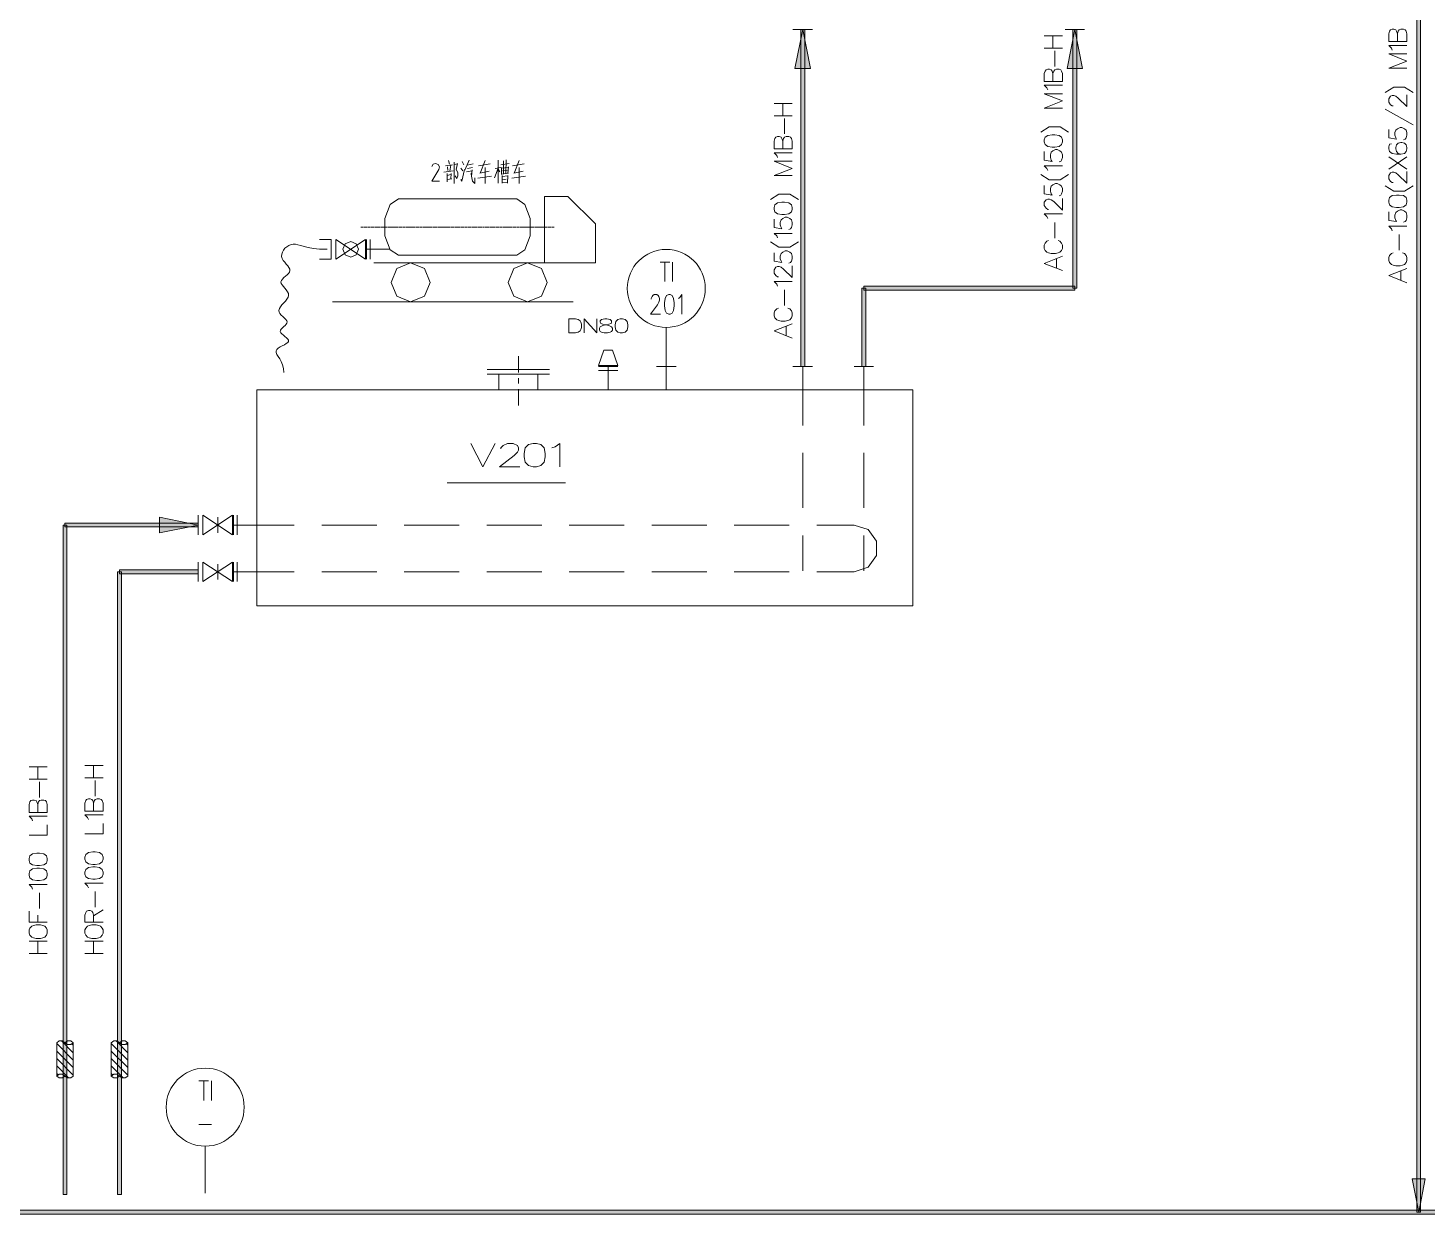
# Model space of a CAD drawing. Header units: millimetres. Extents: x 0 to 829, y 0 to 586.
# Drawn here: x 590 to 749.2, y 244.4 to 379.4 of the extents above; entities that cross this region are included whole.
import ezdxf

# ---------------------------------------------------------------- set-up
doc = ezdxf.new("R2010")
doc.units = ezdxf.units.MM

msp = doc.modelspace()

# ---------------------------------------------------------------- hatches: boundary and pattern name
h = msp.add_hatch(color=0)
h.dxf.hatch_style = 2
h.paths.add_polyline_path([(748.06175, 463.500611), (748.502722, 463.500611), (748.502722, 244.647861), (748.06175, 244.647861)])
h = msp.add_hatch(color=0)
h.dxf.hatch_style = 2
h.paths.add_polyline_path([(678.169417, 379.204361), (679.054889, 374.766417), (677.280417, 374.766417)])
h = msp.add_hatch(color=0)
h.dxf.hatch_style = 2
h.paths.add_polyline_path([(677.947167, 379.204361), (678.391667, 379.204361), (678.391667, 340.857417), (677.947167, 340.857417)])
h = msp.add_hatch(color=0)
h.dxf.hatch_style = 2
h.paths.add_polyline_path([(709.146833, 379.204361), (710.035833, 374.766417), (708.257833, 374.766417)])
h = msp.add_hatch(color=0)
h.dxf.hatch_style = 2
h.paths.add_polyline_path([(708.924583, 379.204361), (709.369083, 379.204361), (709.369083, 349.750944), (708.924583, 349.750944)])
h = msp.add_hatch(color=0)
h.dxf.hatch_style = 2
h.paths.add_polyline_path([(685.3555, 340.857417), (684.914528, 340.857417), (684.914528, 349.750944), (685.3555, 349.750944)])
h = msp.add_hatch(color=0)
h.dxf.hatch_style = 2
h.paths.add_polyline_path([(709.146833, 349.973194), (709.146833, 349.528694), (685.136778, 349.528694), (685.136778, 349.973194)])
h = msp.add_hatch(color=0)
h.dxf.hatch_style = 2
h.paths.add_polyline_path([(609.367167, 322.816361), (604.93275, 323.701833), (604.93275, 321.927361)])
h = msp.add_hatch(color=0)
h.dxf.hatch_style = 2
h.paths.add_polyline_path([(594.416444, 246.644583), (593.971944, 246.644583), (593.971944, 322.816361), (594.416444, 322.816361)])
h = msp.add_hatch(color=0)
h.dxf.hatch_style = 2
h.paths.add_polyline_path([(609.367167, 323.038611), (609.367167, 322.594111), (594.194194, 322.594111), (594.194194, 323.038611)])
h = msp.add_hatch(color=0)
h.dxf.hatch_style = 2
h.paths.add_polyline_path([(600.628861, 246.644583), (600.184361, 246.644583), (600.184361, 317.492944), (600.628861, 317.492944)])
h = msp.add_hatch(color=0)
h.dxf.hatch_style = 2
h.paths.add_polyline_path([(609.367167, 317.715194), (609.367167, 317.270694), (600.406611, 317.270694), (600.406611, 317.715194)])
h = msp.add_hatch(color=0)
h.dxf.hatch_style = 2
h.paths.add_polyline_path([(748.284, 244.647861), (747.525528, 248.429639), (749.038944, 248.429639)])
h = msp.add_hatch(color=0)
h.dxf.hatch_style = 2
h.paths.add_polyline_path([(92.653556, 244.425611), (92.653556, 244.870111), (759.128389, 244.870111), (759.128389, 244.425611)])

# ---------------------------------------------------------------- linework, layer by layer
at = {"color": 0, "lineweight": 0}
for points in [[(748.06175, 463.500611), (748.502722, 463.500611), (748.502722, 244.647861), (748.06175, 244.647861)], [(678.169417, 379.204361), (679.054889, 374.766417), (677.280417, 374.766417)], [(677.947167, 379.204361), (678.391667, 379.204361), (678.391667, 340.857417), (677.947167, 340.857417)], [(709.146833, 379.204361), (710.035833, 374.766417), (708.257833, 374.766417)], [(708.924583, 379.204361), (709.369083, 379.204361), (709.369083, 349.750944), (708.924583, 349.750944)], [(706.853778, 365.819972), (706.557444, 365.819972), (706.063556, 365.894056), (705.767222, 366.112778), (705.668444, 366.409111), (705.668444, 366.631361), (705.767222, 366.927694), (706.063556, 367.149944), (706.557444, 367.224028), (706.853778, 367.224028), (707.344139, 367.149944), (707.640472, 366.927694), (707.73925, 366.631361), (707.73925, 366.409111), (707.640472, 366.112778), (707.344139, 365.894056)], [(746.065028, 358.954917), (745.768694, 358.954917), (745.278333, 359.029), (744.982, 359.25125), (744.883222, 359.547583), (744.883222, 359.769833), (744.982, 360.066167), (745.278333, 360.288417), (745.768694, 360.358972), (746.065028, 360.358972), (746.558917, 360.288417), (746.85525, 360.066167), (746.954028, 359.769833), (746.954028, 359.547583), (746.85525, 359.25125), (746.558917, 359.029)], [(676.091556, 358.14), (675.79875, 358.14), (675.304861, 358.214083), (675.008528, 358.436333), (674.90975, 358.729139), (674.90975, 358.951389), (675.008528, 359.247722), (675.304861, 359.469972), (675.79875, 359.544056), (676.091556, 359.544056), (676.585444, 359.469972), (676.881778, 359.247722), (676.980556, 358.951389), (676.980556, 358.729139), (676.881778, 358.436333), (676.585444, 358.214083)], [(625.838361, 354.185361), (626.099417, 354.813306), (626.727361, 355.074361), (627.351778, 354.813306), (627.612833, 354.185361), (627.351778, 353.557417), (626.727361, 353.299889), (626.099417, 353.557417)], [(631.320528, 350.414167), (631.969639, 351.984028), (633.5395, 352.633139), (635.109361, 351.984028), (635.758472, 350.414167), (635.109361, 348.844306), (633.5395, 348.195194), (631.969639, 348.844306)], [(644.630833, 350.414167), (645.279944, 351.984028), (646.849806, 352.633139), (648.416139, 351.984028), (649.068778, 350.414167), (648.416139, 348.844306), (646.849806, 348.195194), (645.279944, 348.844306)], [(662.915306, 349.02775), (662.678944, 348.921917), (662.520194, 348.604417), (662.439056, 348.078778), (662.439056, 347.761278), (662.520194, 347.232111), (662.678944, 346.914611), (662.915306, 346.808778), (663.074056, 346.808778), (663.310417, 346.914611), (663.469167, 347.232111), (663.550306, 347.761278), (663.550306, 348.078778), (663.469167, 348.604417), (663.310417, 348.921917), (663.074056, 349.02775)], [(685.3555, 340.857417), (684.914528, 340.857417), (684.914528, 349.750944), (685.3555, 349.750944)], [(709.146833, 349.973194), (709.146833, 349.528694), (685.136778, 349.528694), (685.136778, 349.973194)], [(651.552333, 344.692111), (651.552333, 346.290194), (652.314333, 346.290194), (652.617722, 346.212583), (652.847028, 346.060889), (652.921111, 345.909194), (652.998722, 345.679889), (652.998722, 345.298889), (652.921111, 345.073111), (652.847028, 344.921417), (652.617722, 344.766194), (652.314333, 344.692111)], [(655.051889, 344.9955), (655.1295, 344.843806), (655.281194, 344.766194), (655.584583, 344.692111), (655.965583, 344.692111), (656.268972, 344.766194), (656.420667, 344.843806), (656.498278, 344.9955), (656.498278, 345.224806), (656.420667, 345.3765), (656.117278, 345.528194), (655.432889, 345.679889), (655.203583, 345.7575), (655.1295, 345.909194), (655.1295, 346.060889), (655.281194, 346.212583), (655.662194, 346.290194), (655.887972, 346.290194), (656.268972, 346.212583), (656.420667, 346.060889), (656.420667, 345.909194), (656.346583, 345.7575), (656.117278, 345.679889), (655.432889, 345.528194), (655.1295, 345.3765), (655.051889, 345.224806)], [(656.801667, 345.3765), (656.801667, 345.605806), (656.879278, 345.983278), (657.105056, 346.212583), (657.408444, 346.290194), (657.63775, 346.290194), (657.941139, 346.212583), (658.170444, 345.983278), (658.248056, 345.605806), (658.248056, 345.3765), (658.170444, 344.9955), (657.941139, 344.766194), (657.63775, 344.692111), (657.408444, 344.692111), (657.105056, 344.766194), (656.879278, 344.9955)], [(646.458222, 330.584528), (646.458222, 330.965528), (646.585222, 331.597), (646.966222, 331.978), (647.474222, 332.105), (647.855222, 332.105), (648.359694, 331.978), (648.740694, 331.597), (648.867694, 330.965528), (648.867694, 330.584528), (648.740694, 329.949528), (648.359694, 329.568528), (647.855222, 329.441528), (647.474222, 329.441528), (646.966222, 329.568528), (646.585222, 329.949528)], [(609.367167, 322.816361), (604.93275, 323.701833), (604.93275, 321.927361)], [(594.416444, 246.644583), (593.971944, 246.644583), (593.971944, 322.816361), (594.416444, 322.816361)], [(609.367167, 323.038611), (609.367167, 322.594111), (594.194194, 322.594111), (594.194194, 323.038611)], [(600.628861, 246.644583), (600.184361, 246.644583), (600.184361, 317.492944), (600.628861, 317.492944)], [(609.367167, 317.715194), (609.367167, 317.270694), (600.406611, 317.270694), (600.406611, 317.715194)], [(591.290833, 284.060194), (590.9945, 284.060194), (590.500611, 284.134278), (590.204278, 284.356528), (590.1055, 284.652861), (590.1055, 284.875111), (590.204278, 285.171444), (590.500611, 285.393694), (590.9945, 285.467778), (591.290833, 285.467778), (591.781194, 285.393694), (592.077528, 285.171444), (592.176306, 284.875111), (592.176306, 284.652861), (592.077528, 284.356528), (591.781194, 284.134278)], [(597.640833, 284.208361), (597.3445, 284.208361), (596.850611, 284.282444), (596.554278, 284.504694), (596.4555, 284.801028), (596.4555, 285.023278), (596.554278, 285.319611), (596.850611, 285.541861), (597.3445, 285.615944), (597.640833, 285.615944), (598.131194, 285.541861), (598.427528, 285.319611), (598.526306, 285.023278), (598.526306, 284.801028), (598.427528, 284.504694), (598.131194, 284.282444)], [(591.290833, 282.359806), (590.9945, 282.359806), (590.500611, 282.433889), (590.204278, 282.656139), (590.1055, 282.952472), (590.1055, 283.174722), (590.204278, 283.471056), (590.500611, 283.693306), (590.9945, 283.767389), (591.290833, 283.767389), (591.781194, 283.693306), (592.077528, 283.471056), (592.176306, 283.174722), (592.176306, 282.952472), (592.077528, 282.656139), (591.781194, 282.433889)], [(597.640833, 282.507972), (597.3445, 282.507972), (596.850611, 282.582056), (596.554278, 282.804306), (596.4555, 283.100639), (596.4555, 283.322889), (596.554278, 283.619222), (596.850611, 283.837944), (597.3445, 283.912028), (597.640833, 283.912028), (598.131194, 283.837944), (598.427528, 283.619222), (598.526306, 283.322889), (598.526306, 283.100639), (598.427528, 282.804306), (598.131194, 282.582056)], [(591.389611, 275.7805), (590.895722, 275.7805), (590.599389, 275.854583), (590.401833, 275.928667), (590.204278, 276.150917), (590.1055, 276.369639), (590.1055, 276.740056), (590.204278, 276.962306), (590.401833, 277.184556), (590.599389, 277.258639), (590.895722, 277.332722), (591.389611, 277.332722), (591.682417, 277.258639), (591.879972, 277.184556), (592.077528, 276.962306), (592.176306, 276.740056), (592.176306, 276.369639), (592.077528, 276.150917), (591.879972, 275.928667), (591.682417, 275.854583)], [(597.739611, 275.7805), (597.245722, 275.7805), (596.949389, 275.854583), (596.751833, 275.928667), (596.554278, 276.150917), (596.4555, 276.369639), (596.4555, 276.740056), (596.554278, 276.962306), (596.751833, 277.184556), (596.949389, 277.258639), (597.245722, 277.332722), (597.739611, 277.332722), (598.032417, 277.258639), (598.229972, 277.184556), (598.427528, 276.962306), (598.526306, 276.740056), (598.526306, 276.369639), (598.427528, 276.150917), (598.229972, 275.928667), (598.032417, 275.854583)], [(748.284, 244.647861), (747.525528, 248.429639), (749.038944, 248.429639)], [(92.653556, 244.425611), (92.653556, 244.870111), (759.128389, 244.870111), (759.128389, 244.425611)]]:
    msp.add_lwpolyline(points, close=True, dxfattribs=at)
for points in [[(679.277139, 379.204361), (677.061694, 379.204361)], [(710.254556, 379.204361), (708.039111, 379.204361)], [(746.954028, 377.810889), (744.883222, 377.810889), (744.883222, 378.699889), (744.982, 378.996222), (745.080778, 379.140861), (745.278333, 379.214944), (745.472361, 379.214944), (745.669917, 379.140861), (745.768694, 378.996222), (745.867472, 378.699889), (745.867472, 377.810889)], [(745.867472, 378.699889), (745.96625, 378.996222), (746.065028, 379.140861), (746.262583, 379.214944), (746.558917, 379.214944), (746.756472, 379.140861), (746.85525, 378.996222), (746.954028, 378.699889), (746.954028, 377.810889)], [(705.668444, 378.463528), (707.73925, 378.463528)], [(706.656222, 377.059472), (706.656222, 378.463528)], [(707.73925, 377.059472), (705.668444, 377.059472)], [(706.853778, 374.988667), (706.853778, 376.763139)], [(745.278333, 376.851333), (745.179556, 377.073583), (744.883222, 377.366389), (746.954028, 377.366389)], [(746.954028, 374.780528), (744.883222, 374.780528), (746.954028, 375.591917), (744.883222, 376.406833), (746.954028, 376.406833)], [(707.73925, 373.288278), (705.668444, 373.288278), (705.668444, 374.17375), (705.767222, 374.470083), (705.866, 374.61825), (706.063556, 374.692333), (706.261111, 374.692333), (706.458667, 374.61825), (706.557444, 374.470083), (706.656222, 374.17375), (706.656222, 373.288278)], [(706.656222, 374.17375), (706.755, 374.470083), (706.853778, 374.61825), (707.051333, 374.692333), (707.344139, 374.692333), (707.541694, 374.61825), (707.640472, 374.470083), (707.73925, 374.17375), (707.73925, 373.288278)], [(706.063556, 372.325194), (705.964778, 372.547444), (705.668444, 372.843778), (707.73925, 372.843778)], [(707.73925, 370.254389), (705.668444, 370.254389), (707.73925, 371.069306), (705.668444, 371.880694), (707.73925, 371.880694)], [(747.641944, 372.042972), (746.689444, 372.64975), (745.440611, 372.64975), (744.488111, 372.042972)], [(745.373583, 370.49075), (745.278333, 370.49075), (745.080778, 370.638917), (744.883222, 370.93525), (744.883222, 371.305667), (745.080778, 371.598472), (745.278333, 371.672556), (745.472361, 371.672556), (745.669917, 371.598472), (745.96625, 371.37975), (746.954028, 370.416667), (746.954028, 371.746639)], [(674.90975, 370.783556), (676.980556, 370.783556)], [(675.897528, 369.3795), (675.897528, 370.783556)], [(747.641944, 368.345861), (744.488111, 370.120333)], [(676.980556, 369.3795), (674.90975, 369.3795)], [(676.091556, 367.308694), (676.091556, 369.083167)], [(708.430694, 367.520361), (707.478194, 368.123611), (706.229361, 368.123611), (705.273333, 367.520361)], [(744.883222, 367.827278), (744.883222, 366.867722), (745.768694, 366.719556), (745.669917, 366.867722), (745.571139, 367.164056), (745.571139, 367.460389), (745.669917, 367.756722), (745.867472, 367.901361), (746.163806, 368.049528), (746.361361, 368.049528), (746.657694, 367.901361), (746.85525, 367.756722), (746.954028, 367.460389), (746.954028, 367.164056), (746.85525, 366.867722), (746.756472, 366.719556), (746.558917, 366.645472)], [(676.980556, 365.608306), (674.90975, 365.608306), (674.90975, 366.493778), (675.008528, 366.790111), (675.107306, 366.938278), (675.304861, 367.012361), (675.502417, 367.012361), (675.699972, 366.938278), (675.79875, 366.790111), (675.897528, 366.493778), (675.897528, 365.608306)], [(675.897528, 366.493778), (675.992778, 366.790111), (676.091556, 366.938278), (676.289111, 367.012361), (676.585444, 367.012361), (676.783, 366.938278), (676.881778, 366.790111), (676.980556, 366.493778), (676.980556, 365.608306)], [(746.262583, 365.019167), (745.96625, 365.09325), (745.768694, 365.3155), (745.669917, 365.611833), (745.669917, 365.76), (745.768694, 366.052806), (745.96625, 366.275056), (746.262583, 366.349139), (746.361361, 366.349139), (746.657694, 366.275056), (746.85525, 366.052806), (746.954028, 365.76), (746.954028, 365.611833), (746.85525, 365.3155), (746.657694, 365.09325), (746.262583, 365.019167), (745.768694, 365.019167), (745.278333, 365.09325), (744.982, 365.3155), (744.883222, 365.611833), (744.883222, 365.834083), (744.982, 366.126889), (745.179556, 366.200972)], [(675.304861, 364.645222), (675.206083, 364.867472), (674.90975, 365.163806), (676.980556, 365.163806)], [(705.668444, 365.301389), (705.668444, 364.338306), (706.557444, 364.190139), (706.458667, 364.338306), (706.359889, 364.634639), (706.359889, 364.930972), (706.458667, 365.227306), (706.656222, 365.375472), (706.952556, 365.523639), (707.146583, 365.523639), (707.442917, 365.375472), (707.640472, 365.227306), (707.73925, 364.930972), (707.73925, 364.634639), (707.640472, 364.338306), (707.541694, 364.190139), (707.344139, 364.119583)], [(744.883222, 363.318778), (746.954028, 364.722833)], [(746.954028, 363.318778), (744.883222, 364.722833)], [(636.382889, 363.939667), (636.104194, 363.851472), (635.938389, 363.608056)], [(636.760361, 363.265861), (635.938389, 361.946472), (636.827389, 361.946472)], [(636.760361, 363.265861), (636.823861, 363.565722), (636.672167, 363.833833), (636.382889, 363.939667)], [(637.335389, 362.948361), (638.393722, 363.12475)], [(638.305528, 363.802083), (637.511778, 363.682139)], [(637.776361, 363.1565), (637.716389, 363.565722)], [(637.864556, 364.2995), (637.980972, 363.858528)], [(638.129139, 363.770333), (638.012722, 363.068306)], [(638.481917, 364.094889), (638.481917, 361.688944)], [(638.481917, 363.830306), (638.862917, 363.890278)], [(638.891139, 363.946722), (638.71475, 363.272917)], [(638.71475, 363.301139), (638.922889, 362.891917), (638.922889, 362.539139), (638.802944, 362.246333)], [(639.243917, 363.421083), (639.480278, 363.096528)], [(639.243917, 362.126389), (639.363861, 361.95), (639.656667, 363.272917)], [(639.420306, 364.154861), (639.596694, 363.802083)], [(640.185833, 364.33125), (639.713111, 363.184722)], [(639.977694, 363.770333), (640.655028, 363.890278)], [(640.009444, 363.361111), (640.595056, 363.477528)], [(640.535083, 363.212944), (640.478639, 362.510917), (640.595056, 361.95)], [(641.268861, 363.682139), (642.591778, 363.890278)], [(642.006167, 364.271278), (641.44525, 362.860167)], [(642.034389, 363.509278), (642.034389, 361.657194)], [(643.501944, 363.421083), (643.089194, 362.302778)], [(643.149167, 363.389333), (643.79475, 363.477528)], [(643.501944, 364.33125), (643.501944, 361.717167)], [(643.501944, 363.301139), (643.678333, 363.008333)], [(643.79475, 363.802083), (644.764889, 363.946722)], [(643.882944, 363.509278), (643.882944, 362.683778)], [(643.882944, 363.421083), (644.648472, 363.509278)], [(643.999361, 363.096528), (644.528528, 363.1565)], [(644.119306, 364.243056), (644.119306, 362.771972)], [(644.412111, 364.359472), (644.383889, 362.831944)], [(644.676694, 363.565722), (644.616722, 362.860167)], [(645.145889, 363.682139), (646.468806, 363.890278)], [(645.879667, 364.271278), (645.322278, 362.860167)], [(645.907889, 363.509278), (645.907889, 361.657194)], [(676.980556, 362.574417), (674.90975, 362.574417), (676.980556, 363.389333), (674.90975, 364.20425), (676.980556, 364.20425)], [(706.063556, 363.1565), (705.964778, 363.37875), (705.668444, 363.675083), (707.73925, 363.675083)], [(637.688167, 362.803722), (637.688167, 361.861806)], [(638.129139, 362.683778), (637.688167, 362.599111)], [(637.688167, 362.126389), (638.217333, 362.214583)], [(638.129139, 362.214583), (638.157361, 362.803722)], [(638.802944, 362.246333), (638.598333, 362.539139)], [(639.8895, 362.980111), (640.506861, 363.096528)], [(640.446889, 362.831944), (640.446889, 362.655556)], [(640.595056, 361.95), (640.831417, 361.688944), (640.859639, 362.302778)], [(641.184194, 362.274556), (642.739944, 362.510917)], [(641.417028, 362.831944), (642.475361, 363.068306)], [(644.676694, 362.860167), (643.882944, 362.74375)], [(643.971139, 362.567361), (643.971139, 361.717167)], [(643.971139, 362.450944), (644.5885, 362.539139)], [(643.971139, 362.098167), (644.412111, 362.158139)], [(644.560278, 361.833583), (643.971139, 361.773611)], [(644.5885, 362.599111), (644.560278, 361.717167)], [(645.057694, 362.274556), (646.613444, 362.510917)], [(645.294056, 362.831944), (646.348861, 363.068306)], [(705.273333, 362.712), (706.229361, 362.105222), (707.478194, 362.105222), (708.430694, 362.712)], [(705.668444, 361.456111), (705.668444, 360.493028), (706.557444, 360.348389), (706.458667, 360.493028), (706.359889, 360.789361), (706.359889, 361.085694), (706.458667, 361.382028), (706.656222, 361.530194), (706.952556, 361.678361), (707.146583, 361.678361), (707.442917, 361.530194), (707.640472, 361.382028), (707.73925, 361.085694), (707.73925, 360.789361), (707.640472, 360.493028), (707.541694, 360.348389), (707.344139, 360.274306)], [(745.373583, 361.766556), (745.278333, 361.766556), (745.080778, 361.914722), (744.883222, 362.211056), (744.883222, 362.577944), (745.080778, 362.874278), (745.278333, 362.948361), (745.472361, 362.948361), (745.669917, 362.874278), (745.96625, 362.652028), (746.954028, 361.692472), (746.954028, 363.022444)], [(651.439444, 360.207278), (648.7795, 360.207278)], [(648.7795, 360.207278), (648.7795, 352.633139)], [(654.579167, 357.067556), (651.439444, 360.207278)], [(677.672, 359.840389), (676.715972, 360.447167), (675.467139, 360.447167), (674.514639, 359.840389)], [(706.162333, 358.718556), (706.063556, 358.718556), (705.866, 358.866722), (705.668444, 359.163056), (705.668444, 359.533472), (705.866, 359.829806), (706.063556, 359.903889), (706.261111, 359.903889), (706.458667, 359.829806), (706.755, 359.607556), (707.73925, 358.644472), (707.73925, 359.977972)], [(744.488111, 361.396139), (745.440611, 360.789361), (746.689444, 360.789361), (747.641944, 361.396139)], [(632.138972, 353.518611), (631.200583, 354.128917), (630.6185, 355.727), (630.6185, 357.702556), (631.200583, 359.297111), (632.138972, 359.907417)], [(645.611556, 359.907417), (632.138972, 359.907417)], [(645.611556, 353.518611), (646.549944, 354.128917), (647.132028, 355.727), (647.132028, 357.702556), (646.549944, 359.297111), (645.611556, 359.907417)], [(744.883222, 358.439861), (744.883222, 357.476778), (745.768694, 357.328611), (745.669917, 357.476778), (745.571139, 357.773111), (745.571139, 358.069444), (745.669917, 358.365778), (745.867472, 358.510417), (746.163806, 358.658583), (746.361361, 358.658583), (746.657694, 358.510417), (746.85525, 358.365778), (746.954028, 358.069444), (746.954028, 357.773111), (746.85525, 357.476778), (746.756472, 357.328611), (746.558917, 357.254528)], [(654.579167, 352.633139), (654.579167, 357.067556)], [(674.90975, 357.621417), (674.90975, 356.661861), (675.79875, 356.513694), (675.699972, 356.661861), (675.601194, 356.954667), (675.601194, 357.251), (675.699972, 357.547333), (675.897528, 357.6955), (676.190333, 357.843667), (676.387889, 357.843667), (676.684222, 357.6955), (676.881778, 357.547333), (676.980556, 357.251), (676.980556, 356.954667), (676.881778, 356.661861), (676.783, 356.513694), (676.585444, 356.439611)], [(706.063556, 357.684917), (705.964778, 357.907167), (705.668444, 358.2035), (707.73925, 358.2035)], [(706.853778, 355.465944), (706.853778, 357.240417)], [(745.278333, 356.294972), (745.179556, 356.517222), (744.883222, 356.810028), (746.954028, 356.810028)], [(624.508389, 355.296611), (623.178417, 355.296611)], [(624.508389, 355.296611), (624.508389, 353.077639)], [(624.508389, 355.296611), (624.508389, 353.077639)], [(628.413639, 355.296611), (625.041083, 353.077639)], [(628.413639, 353.077639), (625.041083, 355.296611)], [(625.041083, 355.296611), (625.041083, 353.077639)], [(625.041083, 355.296611), (625.041083, 353.077639)], [(628.152583, 356.714778), (627.880944, 356.714778)], [(628.251361, 356.714778), (628.201972, 356.714778)], [(628.547694, 356.714778), (628.30075, 356.714778)], [(628.413639, 355.296611), (628.413639, 353.077639)], [(628.501833, 353.077639), (628.501833, 355.296611)], [(628.646472, 356.714778), (628.597083, 356.714778)], [(628.942806, 356.714778), (628.695861, 356.714778)], [(628.942806, 355.296611), (628.942806, 353.077639)], [(629.041583, 356.714778), (628.992194, 356.714778)], [(629.337917, 356.714778), (629.090972, 356.714778)], [(629.436694, 356.714778), (629.387306, 356.714778)], [(629.7295, 356.714778), (629.486083, 356.714778)], [(629.828278, 356.714778), (629.778889, 356.714778)], [(630.124611, 356.714778), (629.877667, 356.714778)], [(630.223389, 356.714778), (630.174, 356.714778)], [(630.519722, 356.714778), (630.272778, 356.714778)], [(630.6185, 356.714778), (630.569111, 356.714778)], [(630.914833, 356.714778), (630.667889, 356.714778)], [(631.013611, 356.714778), (630.964222, 356.714778)], [(631.309944, 356.714778), (631.063, 356.714778)], [(631.405194, 356.714778), (631.359333, 356.714778)], [(631.701528, 356.714778), (631.454583, 356.714778)], [(631.800306, 356.714778), (631.750917, 356.714778)], [(632.096639, 356.714778), (631.849694, 356.714778)], [(632.195417, 356.714778), (632.146028, 356.714778)], [(632.49175, 356.714778), (632.244806, 356.714778)], [(632.590528, 356.714778), (632.541139, 356.714778)], [(632.886861, 356.714778), (632.639917, 356.714778)], [(632.985639, 356.714778), (632.93625, 356.714778)], [(633.278444, 356.714778), (633.035028, 356.714778)], [(633.377222, 356.714778), (633.327833, 356.714778)], [(633.673556, 356.714778), (633.426611, 356.714778)], [(633.772333, 356.714778), (633.722944, 356.714778)], [(634.068667, 356.714778), (633.821722, 356.714778)], [(634.167444, 356.714778), (634.118056, 356.714778)], [(634.463778, 356.714778), (634.216833, 356.714778)], [(634.562556, 356.714778), (634.513167, 356.714778)], [(634.858889, 356.714778), (634.611944, 356.714778)], [(634.957667, 356.714778), (634.908278, 356.714778)], [(635.250472, 356.714778), (635.007056, 356.714778)], [(635.34925, 356.714778), (635.299861, 356.714778)], [(635.645583, 356.714778), (635.398639, 356.714778)], [(635.744361, 356.714778), (635.694972, 356.714778)], [(636.040694, 356.714778), (635.79375, 356.714778)], [(636.139472, 356.714778), (636.090083, 356.714778)], [(636.435806, 356.714778), (636.188861, 356.714778)], [(636.534583, 356.714778), (636.485194, 356.714778)], [(636.830917, 356.714778), (636.583972, 356.714778)], [(636.929694, 356.714778), (636.880306, 356.714778)], [(637.2225, 356.714778), (636.975556, 356.714778)], [(637.321278, 356.714778), (637.271889, 356.714778)], [(637.617611, 356.714778), (637.370667, 356.714778)], [(637.716389, 356.714778), (637.667, 356.714778)], [(638.012722, 356.714778), (637.765778, 356.714778)], [(638.1115, 356.714778), (638.062111, 356.714778)], [(638.407833, 356.714778), (638.160889, 356.714778)], [(638.506611, 356.714778), (638.457222, 356.714778)], [(638.802944, 356.714778), (638.556, 356.714778)], [(638.898194, 356.714778), (638.848806, 356.714778)], [(639.194528, 356.714778), (638.947583, 356.714778)], [(639.293306, 356.714778), (639.243917, 356.714778)], [(639.589639, 356.714778), (639.342694, 356.714778)], [(639.688417, 356.714778), (639.639028, 356.714778)], [(639.98475, 356.714778), (639.737806, 356.714778)], [(640.083528, 356.714778), (640.034139, 356.714778)], [(640.379861, 356.714778), (640.132917, 356.714778)], [(640.478639, 356.714778), (640.42925, 356.714778)], [(640.771444, 356.714778), (640.528028, 356.714778)], [(640.870222, 356.714778), (640.820833, 356.714778)], [(641.166556, 356.714778), (640.919611, 356.714778)], [(641.265333, 356.714778), (641.215944, 356.714778)], [(641.561667, 356.714778), (641.314722, 356.714778)], [(641.660444, 356.714778), (641.611056, 356.714778)], [(641.956778, 356.714778), (641.709833, 356.714778)], [(642.055556, 356.714778), (642.006167, 356.714778)], [(642.351889, 356.714778), (642.104944, 356.714778)], [(642.450667, 356.714778), (642.401278, 356.714778)], [(642.743472, 356.714778), (642.500056, 356.714778)], [(642.84225, 356.714778), (642.792861, 356.714778)], [(643.138583, 356.714778), (642.891639, 356.714778)], [(643.237361, 356.714778), (643.187972, 356.714778)], [(643.533694, 356.714778), (643.28675, 356.714778)], [(643.632472, 356.714778), (643.583083, 356.714778)], [(643.928806, 356.714778), (643.681861, 356.714778)], [(644.027583, 356.714778), (643.978194, 356.714778)], [(644.323917, 356.714778), (644.076972, 356.714778)], [(644.422694, 356.714778), (644.373306, 356.714778)], [(644.7155, 356.714778), (644.468556, 356.714778)], [(644.814278, 356.714778), (644.764889, 356.714778)], [(645.110611, 356.714778), (644.863667, 356.714778)], [(645.209389, 356.714778), (645.16, 356.714778)], [(645.505722, 356.714778), (645.258778, 356.714778)], [(645.6045, 356.714778), (645.555111, 356.714778)], [(645.900833, 356.714778), (645.653889, 356.714778)], [(645.999611, 356.714778), (645.950222, 356.714778)], [(646.295944, 356.714778), (646.049, 356.714778)], [(646.391194, 356.714778), (646.341806, 356.714778)], [(646.687528, 356.714778), (646.440583, 356.714778)], [(646.786306, 356.714778), (646.736917, 356.714778)], [(647.082639, 356.714778), (646.835694, 356.714778)], [(647.181417, 356.714778), (647.132028, 356.714778)], [(647.47775, 356.714778), (647.230806, 356.714778)], [(647.576528, 356.714778), (647.527139, 356.714778)], [(647.872861, 356.714778), (647.625917, 356.714778)], [(647.971639, 356.714778), (647.92225, 356.714778)], [(648.264444, 356.714778), (648.021028, 356.714778)], [(648.363222, 356.714778), (648.313833, 356.714778)], [(648.659556, 356.714778), (648.412611, 356.714778)], [(648.758333, 356.714778), (648.708944, 356.714778)], [(649.054667, 356.714778), (648.807722, 356.714778)], [(649.153444, 356.714778), (649.104056, 356.714778)], [(649.449778, 356.714778), (649.202833, 356.714778)], [(649.548556, 356.714778), (649.499167, 356.714778)], [(649.869583, 356.714778), (649.597944, 356.714778)], [(675.304861, 355.476528), (675.206083, 355.698778), (674.90975, 355.995111), (676.980556, 355.995111)], [(706.162333, 355.169611), (705.964778, 355.095528), (705.767222, 354.873278), (705.668444, 354.654556), (705.668444, 354.284139), (705.767222, 354.061889), (705.964778, 353.839639), (706.162333, 353.765556), (706.458667, 353.691472), (706.952556, 353.691472), (707.245361, 353.765556), (707.442917, 353.839639), (707.640472, 354.061889), (707.73925, 354.284139), (707.73925, 354.654556), (707.640472, 354.873278), (707.442917, 355.095528), (707.245361, 355.169611)], [(746.065028, 354.076), (746.065028, 355.850472)], [(624.053306, 354.185361), (623.181944, 354.213583), (622.469333, 354.284139), (621.88725, 354.386444), (621.418056, 354.499333), (621.037056, 354.612222), (620.716028, 354.703944), (620.440861, 354.763917), (620.183333, 354.778028), (619.925806, 354.732167), (619.675333, 354.629861), (619.4425, 354.481694), (619.234361, 354.294722), (619.0615, 354.083056), (618.9345, 353.85375), (618.863944, 353.613861), (618.856889, 353.3775), (618.923917, 353.144667), (619.043861, 352.922417), (619.202611, 352.71075), (619.375472, 352.502611), (619.541278, 352.308583), (619.682389, 352.118083), (619.774111, 351.934639), (619.802333, 351.761778), (619.745889, 351.592444), (619.629472, 351.430167), (619.467194, 351.271417), (619.280222, 351.112667), (619.100306, 350.957444), (618.938028, 350.798694), (618.825139, 350.636417), (618.77575, 350.474139), (618.811028, 350.301278), (618.909806, 350.124889), (619.054444, 349.941444), (619.22025, 349.754472), (619.386056, 349.560444), (619.527167, 349.359361), (619.618889, 349.15475), (619.647111, 348.946611), (619.587139, 348.731417), (619.456611, 348.512694), (619.28375, 348.293972), (619.089722, 348.07525), (618.892167, 347.856528), (618.719306, 347.644861), (618.595833, 347.436722), (618.539389, 347.235639), (618.567611, 347.045139), (618.666389, 346.865222), (618.814556, 346.692361), (618.987417, 346.523028), (619.163806, 346.364278), (619.319028, 346.212583), (619.435444, 346.064417), (619.488361, 345.919778), (619.463667, 345.782194), (619.375472, 345.648139), (619.241417, 345.514083), (619.089722, 345.383556), (618.938028, 345.2495), (618.8075, 345.115444), (618.722833, 344.981389), (618.701667, 344.843806), (618.761639, 344.699167), (618.888639, 344.554528), (619.050917, 344.409889), (619.230833, 344.261722), (619.403694, 344.117083), (619.544806, 343.972444), (619.629472, 343.834861), (619.636528, 343.700806), (619.548333, 343.573806), (619.382528, 343.450333), (619.167333, 343.326861), (618.923917, 343.199861), (618.6805, 343.069333), (618.465306, 342.93175), (618.303028, 342.780056), (618.218361, 342.617778), (618.225417, 342.434333), (618.313611, 342.226194), (618.45825, 341.989833), (618.631111, 341.718194), (618.8075, 341.404222), (618.96625, 341.040861), (619.075611, 340.624583), (619.121472, 340.151861)], [(631.161778, 354.185361), (628.501833, 354.185361)], [(674.514639, 355.032028), (675.467139, 354.428778), (676.715972, 354.428778), (677.672, 355.032028)], [(674.90975, 353.776139), (674.90975, 352.816583), (675.79875, 352.668417), (675.699972, 352.816583), (675.601194, 353.109389), (675.601194, 353.405722), (675.699972, 353.702056), (675.897528, 353.850222), (676.190333, 353.998389), (676.387889, 353.998389), (676.684222, 353.850222), (676.881778, 353.702056), (676.980556, 353.405722), (676.980556, 353.109389), (676.881778, 352.816583), (676.783, 352.668417), (676.585444, 352.594333)], [(745.373583, 353.779667), (745.179556, 353.705583), (744.982, 353.483333), (744.883222, 353.261083), (744.883222, 352.894194), (744.982, 352.671944), (745.179556, 352.449694), (745.373583, 352.375611), (745.669917, 352.301528), (746.163806, 352.301528), (746.460139, 352.375611), (746.657694, 352.449694), (746.85525, 352.671944), (746.954028, 352.894194), (746.954028, 353.261083), (746.85525, 353.483333), (746.657694, 353.705583), (746.460139, 353.779667)], [(624.508389, 353.077639), (623.178417, 353.077639)], [(654.579167, 352.633139), (629.355556, 352.633139)], [(654.579167, 352.633139), (629.355556, 352.633139)], [(645.611556, 353.518611), (632.138972, 353.518611)], [(661.924, 352.724861), (663.03525, 352.724861)], [(662.477861, 352.724861), (662.477861, 350.505889)], [(663.35275, 350.505889), (663.35275, 352.724861)], [(675.403639, 351.042111), (675.304861, 351.042111), (675.107306, 351.190278), (674.90975, 351.483083), (674.90975, 351.8535), (675.107306, 352.149833), (675.304861, 352.223917), (675.502417, 352.223917), (675.699972, 352.149833), (675.992778, 351.927583), (676.980556, 350.968028), (676.980556, 352.298)], [(707.73925, 351.768833), (705.668444, 352.58375), (707.73925, 353.395139)], [(707.051333, 352.065167), (707.051333, 353.098806)], [(746.954028, 350.378889), (744.883222, 351.190278), (746.954028, 352.005194)], [(675.304861, 350.004944), (675.206083, 350.227194), (674.90975, 350.523528), (676.980556, 350.523528)], [(746.262583, 350.675222), (746.262583, 351.708861)], [(660.936222, 348.498583), (660.936222, 348.604417), (661.013833, 348.816083), (661.091444, 348.921917), (661.250194, 349.02775), (661.567694, 349.02775), (661.726444, 348.921917), (661.807583, 348.816083), (661.885194, 348.604417), (661.885194, 348.39275), (661.807583, 348.181083), (661.648833, 347.867111), (660.855083, 346.808778), (661.966333, 346.808778)], [(664.023028, 348.604417), (664.181778, 348.71025), (664.421667, 349.02775), (664.421667, 346.808778)], [(676.091556, 347.785972), (676.091556, 349.560444)], [(624.660083, 348.195194), (652.035639, 348.195194)], [(675.403639, 347.493167), (675.206083, 347.419083), (675.008528, 347.196833), (674.90975, 346.974583), (674.90975, 346.604167), (675.008528, 346.381917), (675.206083, 346.159667), (675.403639, 346.085583), (675.699972, 346.0115), (676.190333, 346.0115), (676.486667, 346.085583), (676.684222, 346.159667), (676.881778, 346.381917), (676.980556, 346.604167), (676.980556, 346.974583), (676.881778, 347.196833), (676.684222, 347.419083), (676.486667, 347.493167)], [(653.302111, 344.692111), (653.302111, 346.290194), (654.7485, 344.692111), (654.7485, 346.290194)], [(676.980556, 344.088861), (674.90975, 344.903778), (676.980556, 345.715167)], [(662.636611, 340.857417), (662.636611, 345.291833)], [(676.289111, 344.385194), (676.289111, 345.422361)], [(654.90725, 340.945611), (655.514028, 342.720083)], [(656.519444, 342.720083), (655.514028, 342.720083)], [(657.126222, 340.945611), (656.519444, 342.720083)], [(645.802056, 340.151861), (645.802056, 342.032167)], [(657.126222, 340.945611), (654.90725, 340.945611)], [(657.126222, 340.945611), (654.90725, 340.945611)], [(654.90725, 340.857417), (657.126222, 340.857417)], [(656.014972, 338.193944), (656.014972, 340.857417)], [(661.528889, 340.857417), (663.747861, 340.857417)], [(662.636611, 338.193944), (662.636611, 340.857417)], [(679.277139, 340.857417), (677.061694, 340.857417)], [(678.169417, 338.193944), (678.169417, 340.857417)], [(686.2445, 340.857417), (684.025528, 340.857417)], [(685.136778, 338.193944), (685.136778, 340.857417)], [(649.351, 340.497583), (642.253111, 340.497583)], [(649.351, 339.964889), (642.253111, 339.964889)], [(643.583083, 338.193944), (643.583083, 339.964889)], [(645.802056, 338.8995), (645.802056, 339.527444)], [(648.021028, 338.193944), (648.021028, 339.964889)], [(657.126222, 340.412917), (654.90725, 340.412917)], [(657.126222, 340.412917), (654.90725, 340.412917)], [(690.72125, 338.193944), (616.024083, 338.193944)], [(616.024083, 338.193944), (616.024083, 313.615917)], [(616.024083, 338.193944), (616.024083, 313.615917)], [(645.802056, 336.394778), (645.802056, 338.275083)], [(678.169417, 338.193944), (678.169417, 334.151111)], [(685.136778, 338.193944), (685.136778, 334.151111)], [(690.72125, 338.193944), (690.72125, 313.615917)], [(640.376333, 332.105), (641.769806, 329.441528), (643.163278, 332.105)], [(643.798278, 331.47), (643.798278, 331.597), (644.052278, 331.851), (644.55675, 332.105), (645.19175, 332.105), (645.69975, 331.851), (645.82675, 331.597), (645.82675, 331.343), (645.69975, 331.089), (645.31875, 330.711528), (643.671278, 329.441528), (645.95375, 329.441528)], [(649.629694, 331.597), (650.007167, 331.724), (650.515167, 332.105), (650.515167, 329.441528)], [(678.169417, 331.018444), (678.169417, 324.760167)], [(685.136778, 331.018444), (685.136778, 324.760167)], [(637.691694, 327.617667), (651.157222, 327.617667)], [(609.367167, 321.705111), (609.367167, 323.924083)], [(609.899861, 321.705111), (609.899861, 323.924083)], [(613.272417, 321.705111), (609.899861, 323.924083)], [(613.272417, 323.924083), (609.899861, 321.705111)], [(611.586139, 323.701833), (611.586139, 321.927361)], [(613.272417, 321.705111), (613.272417, 323.924083)], [(613.360611, 321.705111), (613.360611, 323.924083)], [(613.805111, 321.705111), (613.805111, 323.924083)], [(616.024083, 322.816361), (613.360611, 322.816361)], [(616.024083, 322.816361), (620.296222, 322.816361)], [(623.425361, 322.816361), (629.687167, 322.816361)], [(632.816306, 322.816361), (639.078111, 322.816361)], [(642.20725, 322.816361), (648.469056, 322.816361)], [(651.598194, 322.816361), (657.86, 322.816361)], [(660.989139, 322.816361), (667.250944, 322.816361)], [(670.380083, 322.816361), (676.641889, 322.816361)], [(679.771028, 322.816361), (684.043167, 322.816361)], [(684.043167, 317.492944), (685.6095, 318.000944), (686.576111, 319.330917), (686.576111, 320.974861), (685.6095, 322.308361), (684.043167, 322.816361)], [(678.169417, 321.6275), (678.169417, 317.584667)], [(685.136778, 321.6275), (685.136778, 317.584667)], [(609.367167, 316.381694), (609.367167, 318.600667)], [(609.899861, 316.381694), (609.899861, 318.600667)], [(613.272417, 316.381694), (609.899861, 318.600667)], [(613.272417, 318.600667), (609.899861, 316.381694)], [(613.272417, 316.381694), (613.272417, 318.600667)], [(613.360611, 316.381694), (613.360611, 318.600667)], [(613.805111, 316.381694), (613.805111, 318.600667)], [(611.586139, 318.378417), (611.586139, 316.603944)], [(616.024083, 317.492944), (613.360611, 317.492944)], [(616.024083, 317.492944), (620.296222, 317.492944)], [(623.425361, 317.492944), (629.687167, 317.492944)], [(632.816306, 317.492944), (639.078111, 317.492944)], [(642.20725, 317.492944), (648.469056, 317.492944)], [(651.598194, 317.492944), (657.86, 317.492944)], [(660.989139, 317.492944), (667.250944, 317.492944)], [(670.380083, 317.492944), (676.641889, 317.492944)], [(679.771028, 317.492944), (684.043167, 317.492944)], [(690.72125, 313.615917), (616.024083, 313.615917)], [(590.1055, 295.299694), (592.176306, 295.299694)], [(591.093278, 293.895639), (591.093278, 295.299694)], [(596.4555, 295.447861), (598.526306, 295.447861)], [(597.443278, 294.043806), (597.443278, 295.447861)], [(592.176306, 293.895639), (590.1055, 293.895639)], [(591.290833, 291.824833), (591.290833, 293.599306)], [(598.526306, 294.043806), (596.4555, 294.043806)], [(597.640833, 291.973), (597.640833, 293.747472)], [(592.176306, 290.124444), (590.1055, 290.124444), (590.1055, 291.013444), (590.204278, 291.30625), (590.303056, 291.454417), (590.500611, 291.5285), (590.698167, 291.5285), (590.895722, 291.454417), (590.9945, 291.30625), (591.093278, 291.013444), (591.093278, 290.124444)], [(591.093278, 291.013444), (591.192056, 291.30625), (591.290833, 291.454417), (591.488389, 291.5285), (591.781194, 291.5285), (591.97875, 291.454417), (592.077528, 291.30625), (592.176306, 291.013444), (592.176306, 290.124444)], [(598.526306, 290.272611), (596.4555, 290.272611), (596.4555, 291.161611), (596.554278, 291.454417), (596.653056, 291.602583), (596.850611, 291.676667), (597.048167, 291.676667), (597.245722, 291.602583), (597.3445, 291.454417), (597.443278, 291.161611), (597.443278, 290.272611)], [(597.443278, 291.161611), (597.542056, 291.454417), (597.640833, 291.602583), (597.838389, 291.676667), (598.131194, 291.676667), (598.32875, 291.602583), (598.427528, 291.454417), (598.526306, 291.161611), (598.526306, 290.272611)], [(590.500611, 289.164889), (590.401833, 289.387139), (590.1055, 289.679944), (592.176306, 289.679944)], [(590.1055, 287.538583), (592.176306, 287.538583), (592.176306, 288.720389)], [(596.850611, 289.313056), (596.751833, 289.531778), (596.4555, 289.828111), (598.526306, 289.828111)], [(596.4555, 287.683222), (598.526306, 287.683222), (598.526306, 288.868556)], [(590.500611, 281.40025), (590.401833, 281.6225), (590.1055, 281.918833), (592.176306, 281.918833)], [(596.850611, 281.548417), (596.751833, 281.770667), (596.4555, 282.063472), (598.526306, 282.063472)], [(591.290833, 279.181278), (591.290833, 280.95575)], [(597.640833, 279.329444), (597.640833, 281.103917)], [(592.176306, 277.629056), (590.1055, 277.629056), (590.1055, 278.884944)], [(598.526306, 277.629056), (596.4555, 277.629056), (596.4555, 278.440444), (596.554278, 278.736778), (596.653056, 278.884944), (596.850611, 278.959028), (597.048167, 278.959028), (597.245722, 278.884944), (597.3445, 278.736778), (597.443278, 278.440444), (597.443278, 277.629056)], [(597.443278, 278.366361), (598.526306, 279.033111)], [(591.093278, 277.629056), (591.093278, 278.440444)], [(590.1055, 275.484167), (592.176306, 275.484167)], [(592.176306, 274.080111), (590.1055, 274.080111)], [(591.093278, 274.080111), (591.093278, 275.484167)], [(596.4555, 275.484167), (598.526306, 275.484167)], [(598.526306, 274.080111), (596.4555, 274.080111)], [(597.443278, 274.080111), (597.443278, 275.484167)], [(593.24875, 263.902472), (593.541556, 264.110611), (593.901389, 264.110611), (594.194194, 263.902472), (594.487, 263.694333), (594.846833, 263.694333), (595.139639, 263.902472), (594.846833, 264.110611), (594.487, 264.110611), (594.194194, 263.902472)], [(593.24875, 260.124222), (593.24875, 263.902472)], [(595.139639, 261.923389), (593.24875, 263.814278)], [(595.139639, 261.076722), (593.24875, 262.967611)], [(595.139639, 262.773583), (593.802611, 264.110611)], [(595.139639, 263.62025), (594.973833, 263.786056)], [(595.139639, 260.124222), (595.139639, 263.902472)], [(599.461167, 263.902472), (599.753972, 264.110611), (600.113806, 264.110611), (600.406611, 263.902472), (600.699417, 263.694333), (601.05925, 263.694333), (601.352056, 263.902472), (601.05925, 264.110611), (600.699417, 264.110611), (600.406611, 263.902472)], [(599.461167, 260.124222), (599.461167, 263.902472)], [(601.352056, 261.923389), (599.461167, 263.814278)], [(601.352056, 261.076722), (599.461167, 262.967611)], [(601.352056, 262.773583), (600.015028, 264.110611)], [(601.352056, 263.62025), (601.18625, 263.786056)], [(601.352056, 260.124222), (601.352056, 263.902472)], [(595.139639, 260.226528), (593.24875, 262.117417)], [(594.592833, 259.926667), (593.24875, 261.267222)], [(601.352056, 260.226528), (599.461167, 262.117417)], [(600.80525, 259.926667), (599.461167, 261.267222)], [(593.414556, 260.25475), (593.24875, 260.420556)], [(595.139639, 260.124222), (594.843306, 259.926667), (594.490528, 259.926667), (594.194194, 260.124222), (593.904917, 260.353528), (593.538028, 260.353528), (593.24875, 260.124222), (593.545083, 259.93725), (593.897861, 259.93725), (594.194194, 260.124222)], [(599.626972, 260.25475), (599.461167, 260.420556)], [(601.352056, 260.124222), (601.055722, 259.926667), (600.699417, 259.926667), (600.406611, 260.124222), (600.117333, 260.353528), (599.750444, 260.353528), (599.461167, 260.124222), (599.7575, 259.93725), (600.110278, 259.93725), (600.406611, 260.124222)], [(609.437722, 259.573889), (610.545444, 259.573889)], [(609.991583, 259.573889), (609.991583, 257.354917)], [(610.862944, 257.354917), (610.862944, 259.573889)], [(609.437722, 254.606778), (610.862944, 254.606778)], [(610.150333, 246.785694), (610.150333, 252.140861)]]:
    msp.add_lwpolyline(points, dxfattribs=at)
for centre, radius in [((662.638375, 349.729778), 4.437062), ((610.150333, 256.577042), 4.437063)]:
    msp.add_circle(centre, radius, dxfattribs=at)

doc.saveas('drawing.dxf')
